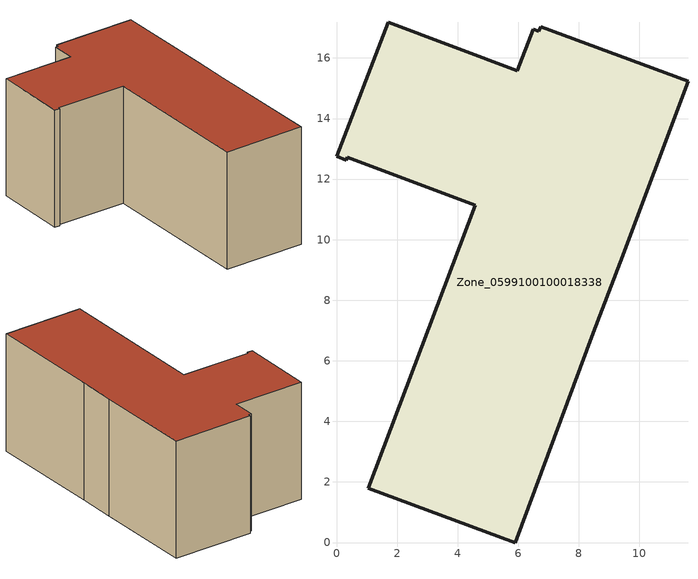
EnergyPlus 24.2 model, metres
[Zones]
Zone_0599100100018338
 floor ground (C_G): 8.48,6.93 5.89,0 1.04,1.79 4.58,11.13 0.35,12.71 0.32,12.62 0,12.75 1.71,17.17 5.97,15.58 6.49,16.95 6.68,16.88 6.75,17.03 11.61,15.23 9.36,9.25 z0
 wall outside (C_F): 0.32,12.62 0.35,12.71 4.58,11.13 1.04,1.79 5.89,0 8.48,6.93 9.36,9.25 11.61,15.23 6.75,17.03 6.68,16.88 6.49,16.95 5.97,15.58 1.71,17.17 0,12.75 0.32,12.62 z0:7.44
 roof outside (C_R): 6.68,16.88 6.49,16.95 5.97,15.58 1.71,17.17 0,12.75 0.32,12.62 0.35,12.71 4.58,11.13 1.04,1.79 5.89,0 8.48,6.93 9.36,9.25 11.61,15.23 6.75,17.03 z7.44
[BUILDING]
Pand.0599100100018338: North Axis=0; Terrain=City; Loads Convergence Tolerance Value=0.04; Temperature Convergence Tolerance Value=0.4; Solar Distribution=FullExterior; Maximum Number of Warmup Days=25; Minimum Number of Warmup Days=1
[Site:Location]
Rotterdam.The.Hague.AP_ZH_NLD Design_Conditions: Latitude=51.96; Longitude=4.45; Time Zone=1; Elevation=-4.5
[SITE:GROUNDTEMPERATURE:BUILDINGSURFACE]
18, 18, 18, 18, 18, 18, 18, 18, 18, 18, 18, 18
[MATERIAL] Thermal Absorptance=0.9; Solar Absorptance=0.7; Visible Absorptance=0.7
Name | Roughness | Thickness | Conductivity | Density | Specific Heat
G.D.2015-2018 | MediumSmooth | 0.15 | 0.0428571 | 540 | 1210
F.D.2015-2018 | Rough | 0.3 | 0.0666667 | 1920 | 840
R.D.2015-2018 | MediumRough | 0.2 | 0.0333333 | 1500 | 1000
[CONSTRUCTION]
C_G: G.D.2015-2018
C_F: F.D.2015-2018
C_R: R.D.2015-2018
[ZONE]
Zone_0599100100018338: Type=1; Multiplier=1; Ceiling Height=Autocalculate; Volume=Autocalculate; Floor Area=autocalculate; Part of Total Floor Area=Yes
[ZONEINFILTRATION:DESIGNFLOWRATE]
Infil_Zone_0599100100018338: Zone or ZoneList or Space or SpaceList=Zone_0599100100018338; Schedule=AlwaysOn; Design Flow Rate Calculation Method=Flow/Area; Flow Rate per Floor Area=0.0021; Constant Term Coefficient=1; Temperature Term Coefficient=0; Velocity Term Coefficient=0; Velocity Squared Term Coefficient=0
[HVACTEMPLATE:ZONE:IDEALLOADSAIRSYSTEM]
Zone_0599100100018338: Maximum Heating Supply Air Temperature=50; Minimum Cooling Supply Air Temperature=13; Maximum Heating Supply Air Humidity Ratio=0.0156; Minimum Cooling Supply Air Humidity Ratio=0.0077; Heating Limit=NoLimit; Cooling Limit=NoLimit; Dehumidification Control Type=ConstantSensibleHeatRatio; Cooling Sensible Heat Ratio=0.7; Dehumidification Setpoint=60; Humidification Control Type=None; Humidification Setpoint=30; Outdoor Air Method=None; Outdoor Air Flow Rate per Person=0.00944; Outdoor Air Flow Rate per Zone Floor Area=0; Outdoor Air Flow Rate per Zone=0; Demand Controlled Ventilation Type=None; Outdoor Air Economizer Type=NoEconomizer; Heat Recovery Type=None; Sensible Heat Recovery Effectiveness=0.7; Latent Heat Recovery Effectiveness=0.65
[ZONECONTROL:THERMOSTAT]
ThermostatControl_Zone_0599100100018338: Zone or ZoneList=Zone_0599100100018338; Control Type Schedule=DualSetpointControlType; Control 1=Thermostat_Zone_0599100100018338; Temperature Difference Between Cutout And Setpoint=0
[THERMOSTATSETPOINT:DUALSETPOINT]
Thermostat_Zone_0599100100018338: Heating Setpoint Temperature Schedule=HeatingSetpoint_Zone_0599100100018338; Cooling Setpoint Temperature Schedule=CoolingSetpoint_Zone_0599100100018338
[SCHEDULE:COMPACT]
HeatingSetpoint_Zone_0599100100018338: Through: 12/31, For: AllDays, Until: 24:00, 21
CoolingSetpoint_Zone_0599100100018338: Through: 12/31, For: AllDays, Until: 24:00, 24
DualSetpointControlType: Through: 12/31, For: AllDays, Until: 24:00, 4
AlwaysOn: Through: 12/31, For: AllDays, Until: 24:00, 1
